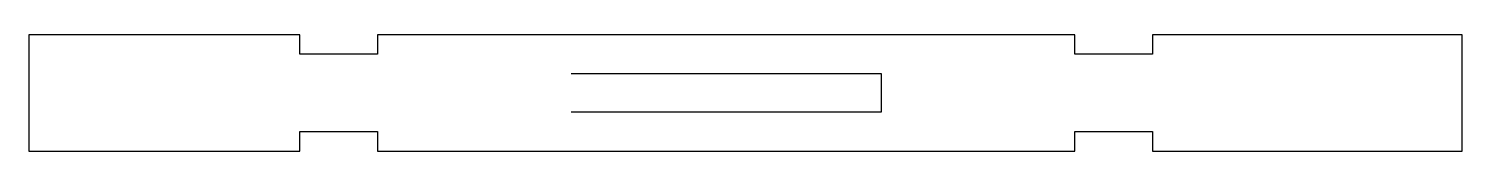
# Model space of a CAD drawing. Extents: x 0 to 37, y 0 to 3.
import ezdxf

# ---------------------------------------------------------------- set-up
doc = ezdxf.new("R2010")
doc.units = 0
doc.layers.add('Layer_1', color=7, linetype='CONTINUOUS')

msp = doc.modelspace()

# ---------------------------------------------------------------- linework, layer by layer
at = {"layer": 'Layer_1', "color": 7}
for p, q in [((0, 3.000278), (0, 0.000001)), ((6.999882, 3.000278), (0, 3.000278)), ((6.999882, 2.500321), (6.999882, 3.000278)), ((27.000176, 3.000278), (8.999688, 3.000278)), ((8.999688, 3.000278), (8.999688, 2.500321)), ((27.000176, 2.500321), (27.000176, 3.000278)), ((36.999771, 3.000278), (28.999984, 3.000278)), ((28.999984, 3.000278), (28.999984, 2.500321)), ((36.999771, 0.000001), (36.999771, 3.000278)), ((8.999688, 2.500321), (6.999882, 2.500321)), ((28.999984, 2.500321), (27.000176, 2.500321)), ((6.999882, 0.000001), (6.999882, 0.500494)), ((6.999882, 0.500494), (8.999688, 0.500494)), ((8.999688, 0.500494), (8.999688, 0.000001)), ((27.000176, 0.000001), (27.000176, 0.500494)), ((27.000176, 0.500494), (28.999984, 0.500494)), ((28.999984, 0.500494), (28.999984, 0.000001)), ((0, 0.000001), (6.999882, 0.000001)), ((8.999688, 0.000001), (27.000176, 0.000001)), ((28.999984, 0.000001), (36.999771, 0.000001))]:
    msp.add_line(p, q, dxfattribs=at)
at = {"layer": 'Layer_1', "color": 2}
for p, q in [((14, 2.00028), (22, 2.00028)), ((22, 2.00028), (22, 1.000253)), ((22, 1.000253), (14, 1.000253))]:
    msp.add_line(p, q, dxfattribs=at)

doc.saveas('drawing.dxf')
